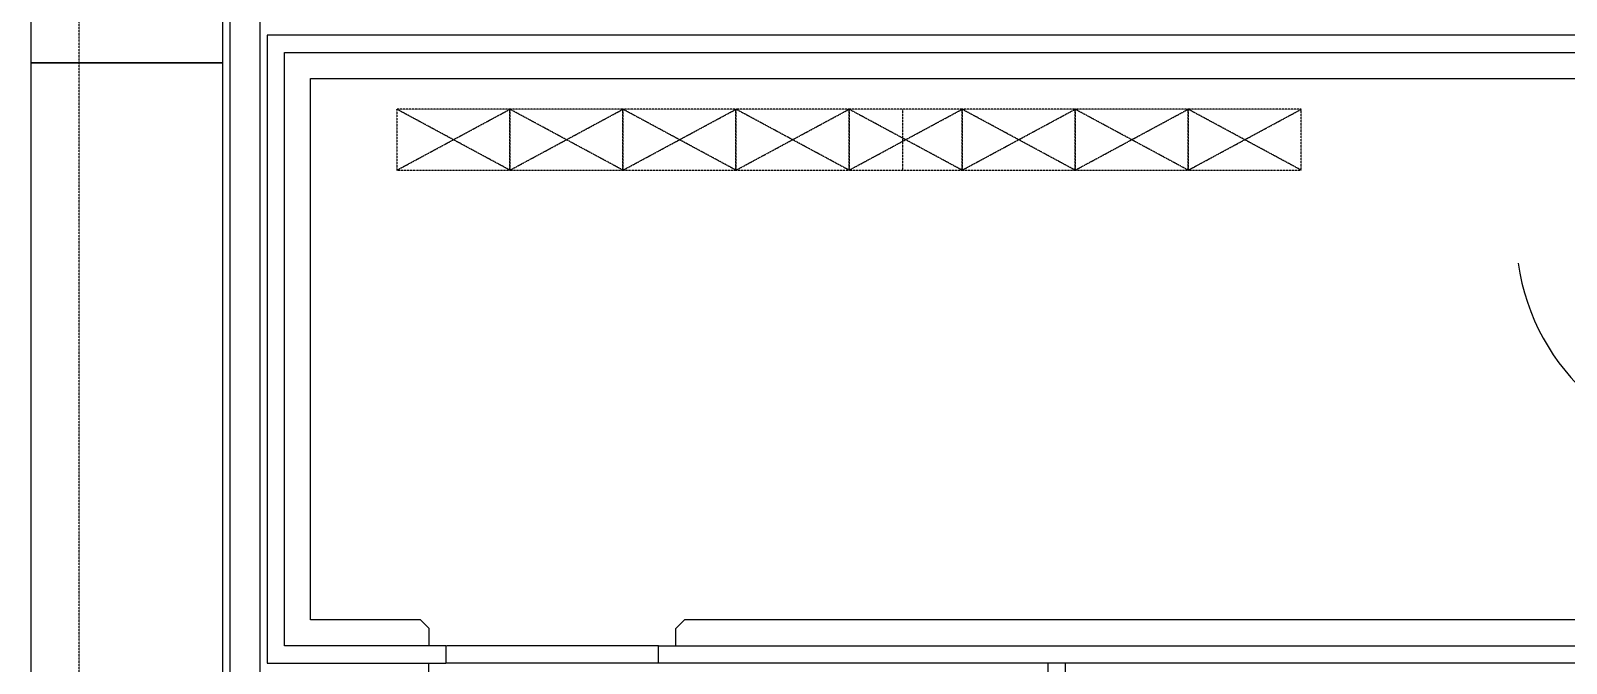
# Model space of a CAD drawing. Header units: millimetres. Extents: x -155 to 94595, y -3153 to 63413.
# Drawn here: x 71946 to 80775, y 34059 to 37692 of the extents above; entities that cross this region are included whole.
import ezdxf

# ---------------------------------------------------------------- set-up
doc = ezdxf.new("R2010")
doc.units = ezdxf.units.MM
doc.linetypes.add('REFERENCIA CAMPECHE$0$Ca-mx-xgroc$0$DASHED2', pattern=[0.375, 0.25, -0.125])
doc.linetypes.add('TRATTEGGIATA2', pattern=[0.375, 0.25, -0.125])
for name, color, linetype in [('5', 1, 'TRATTEGGIATA2'), ('door', 252, 'Continuous'), ('int', 185, 'Continuous'), ('section', 2, 'Continuous'), ('wall', 5, 'Continuous')]:
    doc.layers.add(name, color=color, linetype=linetype)

msp = doc.modelspace()

# ---------------------------------------------------------------- linework, layer by layer
at = {"layer": '5'}
for p, q in [((72225.006, 37506.989), (72225.006, 39946.989)), ((72225.006, 33846.989), (72225.006, 37506.989))]:
    msp.add_line(p, q, dxfattribs=at)
at = {"layer": 'door'}
for p, q in [((75555.111, 34158.852), (74337.907, 34158.864)), ((75555.111, 34058.865), (74337.907, 34058.876))]:
    msp.add_line(p, q, dxfattribs=at)
msp.add_arc((81739.032, 36529.86), 1251.922, 187.9252189, 270.3398314, dxfattribs=at)
at = {"layer": 'int'}
for p, q in [((71946.106, 39946.989), (71946.106, 37506.989)), ((73051.006, 37506.989), (73051.006, 39946.989)), ((71946.106, 37506.989), (71946.106, 33846.989)), ((73051.006, 37506.989), (71946.106, 37506.989)), ((71946.106, 37506.989), (73051.006, 37506.989)), ((73051.006, 33846.989), (73051.006, 37506.989))]:
    msp.add_line(p, q, dxfattribs=at)
at = {"layer": 'int', "linetype": 'REFERENCIA CAMPECHE$0$Ca-mx-xgroc$0$DASHED2'}
for p, q in [((74701.232, 36891.031), (74051.232, 37241.031)), ((74051.232, 36891.031), (74701.232, 37241.031)), ((74051.232, 37241.031), (74051.232, 36891.031)), ((74701.232, 37241.031), (74051.232, 37241.031)), ((75351.232, 36891.031), (74701.232, 37241.031)), ((74701.232, 36891.031), (75351.232, 37241.031)), ((74701.232, 37241.031), (74701.232, 36891.031)), ((75351.232, 37241.031), (74701.232, 37241.031)), ((74701.232, 36891.031), (74701.232, 37241.031)), ((75351.232, 36891.031), (75351.232, 37241.031)), ((76001.232, 36891.031), (75351.232, 37241.031)), ((75351.232, 36891.031), (76001.232, 37241.031)), ((75351.232, 37241.031), (75351.232, 36891.031)), ((76001.232, 37241.031), (75351.232, 37241.031)), ((76001.232, 36891.031), (76001.232, 37241.031)), ((76651.232, 36891.031), (76001.232, 37241.031)), ((76001.232, 36891.031), (76651.232, 37241.031)), ((76001.232, 37241.031), (76001.232, 36891.031)), ((76651.232, 37241.031), (76001.232, 37241.031)), ((77301.232, 36891.031), (76651.232, 37241.031)), ((76651.232, 36891.031), (77301.232, 37241.031)), ((76651.232, 37241.031), (76651.232, 36891.031)), ((77301.232, 37241.031), (76651.232, 37241.031)), ((76651.232, 36891.031), (76651.232, 37241.031)), ((76959.699, 36891.031), (76959.699, 37241.031)), ((77301.232, 36891.031), (77301.232, 37241.031)), ((77951.232, 36891.031), (77301.232, 37241.031)), ((77301.232, 36891.031), (77951.232, 37241.031)), ((77301.232, 37241.031), (77301.232, 36891.031)), ((77951.232, 37241.031), (77301.232, 37241.031)), ((77951.232, 36891.031), (77951.232, 37241.031)), ((77951.232, 36891.031), (77951.232, 37241.031)), ((78601.232, 36891.031), (77951.232, 37241.031)), ((77951.232, 36891.031), (78601.232, 37241.031)), ((77951.232, 37241.031), (77951.232, 36891.031)), ((78601.232, 37241.031), (77951.232, 37241.031)), ((78601.232, 37241.031), (78601.232, 36891.031)), ((79251.232, 37241.031), (78601.232, 37241.031)), ((78601.232, 36891.031), (79251.232, 37241.031)), ((79251.232, 36891.031), (78601.232, 37241.031)), ((78601.232, 36891.031), (78601.232, 37241.031)), ((78601.232, 36891.031), (78601.232, 37241.031)), ((79251.232, 36891.031), (79251.232, 37241.031)), ((76959.699, 36891.031), (76959.699, 37141.031)), ((77951.232, 36891.031), (77951.232, 37141.031)), ((78601.232, 36891.031), (78601.232, 37141.031)), ((74051.232, 36891.031), (74701.232, 36891.031)), ((74701.232, 36891.031), (75351.232, 36891.031)), ((75351.232, 36891.031), (76001.232, 36891.031)), ((76001.232, 36891.031), (76651.232, 36891.031)), ((76651.232, 36891.031), (77301.232, 36891.031)), ((77301.232, 36891.031), (77951.232, 36891.031)), ((77951.232, 36891.031), (78601.232, 36891.031)), ((78601.232, 36891.031), (79251.232, 36891.031))]:
    msp.add_line(p, q, dxfattribs=at)
at = {"layer": 'section'}
for points in [[(81739.02, 37666.977), (73305.11, 37666.977), (73305.11, 34058.852), (74335.111, 34058.852), (74335.111, 34158.852), (73405.11, 34158.852), (73405.11, 37566.977), (81739.02, 37566.977)], [(81739.02, 34058.852), (75555.111, 34058.852), (75555.111, 34158.852), (81739.02, 34158.852)], [(77795.11, 34058.852), (77795.115, 29995.42), (79122.308, 29995.097), (79122.308, 30095.097), (77895.064, 30095.42), (77895.059, 34058.852)]]:
    msp.add_lwpolyline(points, close=True, dxfattribs=at)
at = {"layer": 'wall'}
for p, q in [((75655.111, 34258.84), (75705.111, 34308.84)), ((75655.111, 34158.852), (75655.111, 34258.84)), ((81589.02, 34308.907), (75705.111, 34308.84)), ((74235.111, 33946.332), (74235.111, 34058.852))]:
    msp.add_line(p, q, dxfattribs=at)
msp.add_lwpolyline([(73263.756, 30098.557), (73093.232, 30098.557), (73093.232, 44976.989), (73265.005, 44976.989), (73265.097, 43006.989), (75895.097, 43006.989), (75895.097, 48397.894), (80229.478, 48397.894), (80229.478, 49397.989), (80399.478, 49397.989), (80400.836, 48397.894), (85765.097, 48397.894), (85765.097, 44756.989), (85595.097, 44756.989), (85594.187, 48227.894), (76065.097, 48227.894), (76065.097, 42956.989), (85765.097, 42956.989), (85765.097, 42836.989), (74037.114, 42836.989), (73263.756, 42836.989)], close=True, dxfattribs=at)
msp.add_lwpolyline([(74237.907, 34158.864), (74237.907, 34258.852), (74187.907, 34308.852), (73555.11, 34308.852), (73555.571, 37416.977), (81588.992, 37416.977), (81589.074, 36647.797), (81639.08, 36597.849), (81739.02, 36597.952)], dxfattribs=at)

doc.saveas('drawing.dxf')
